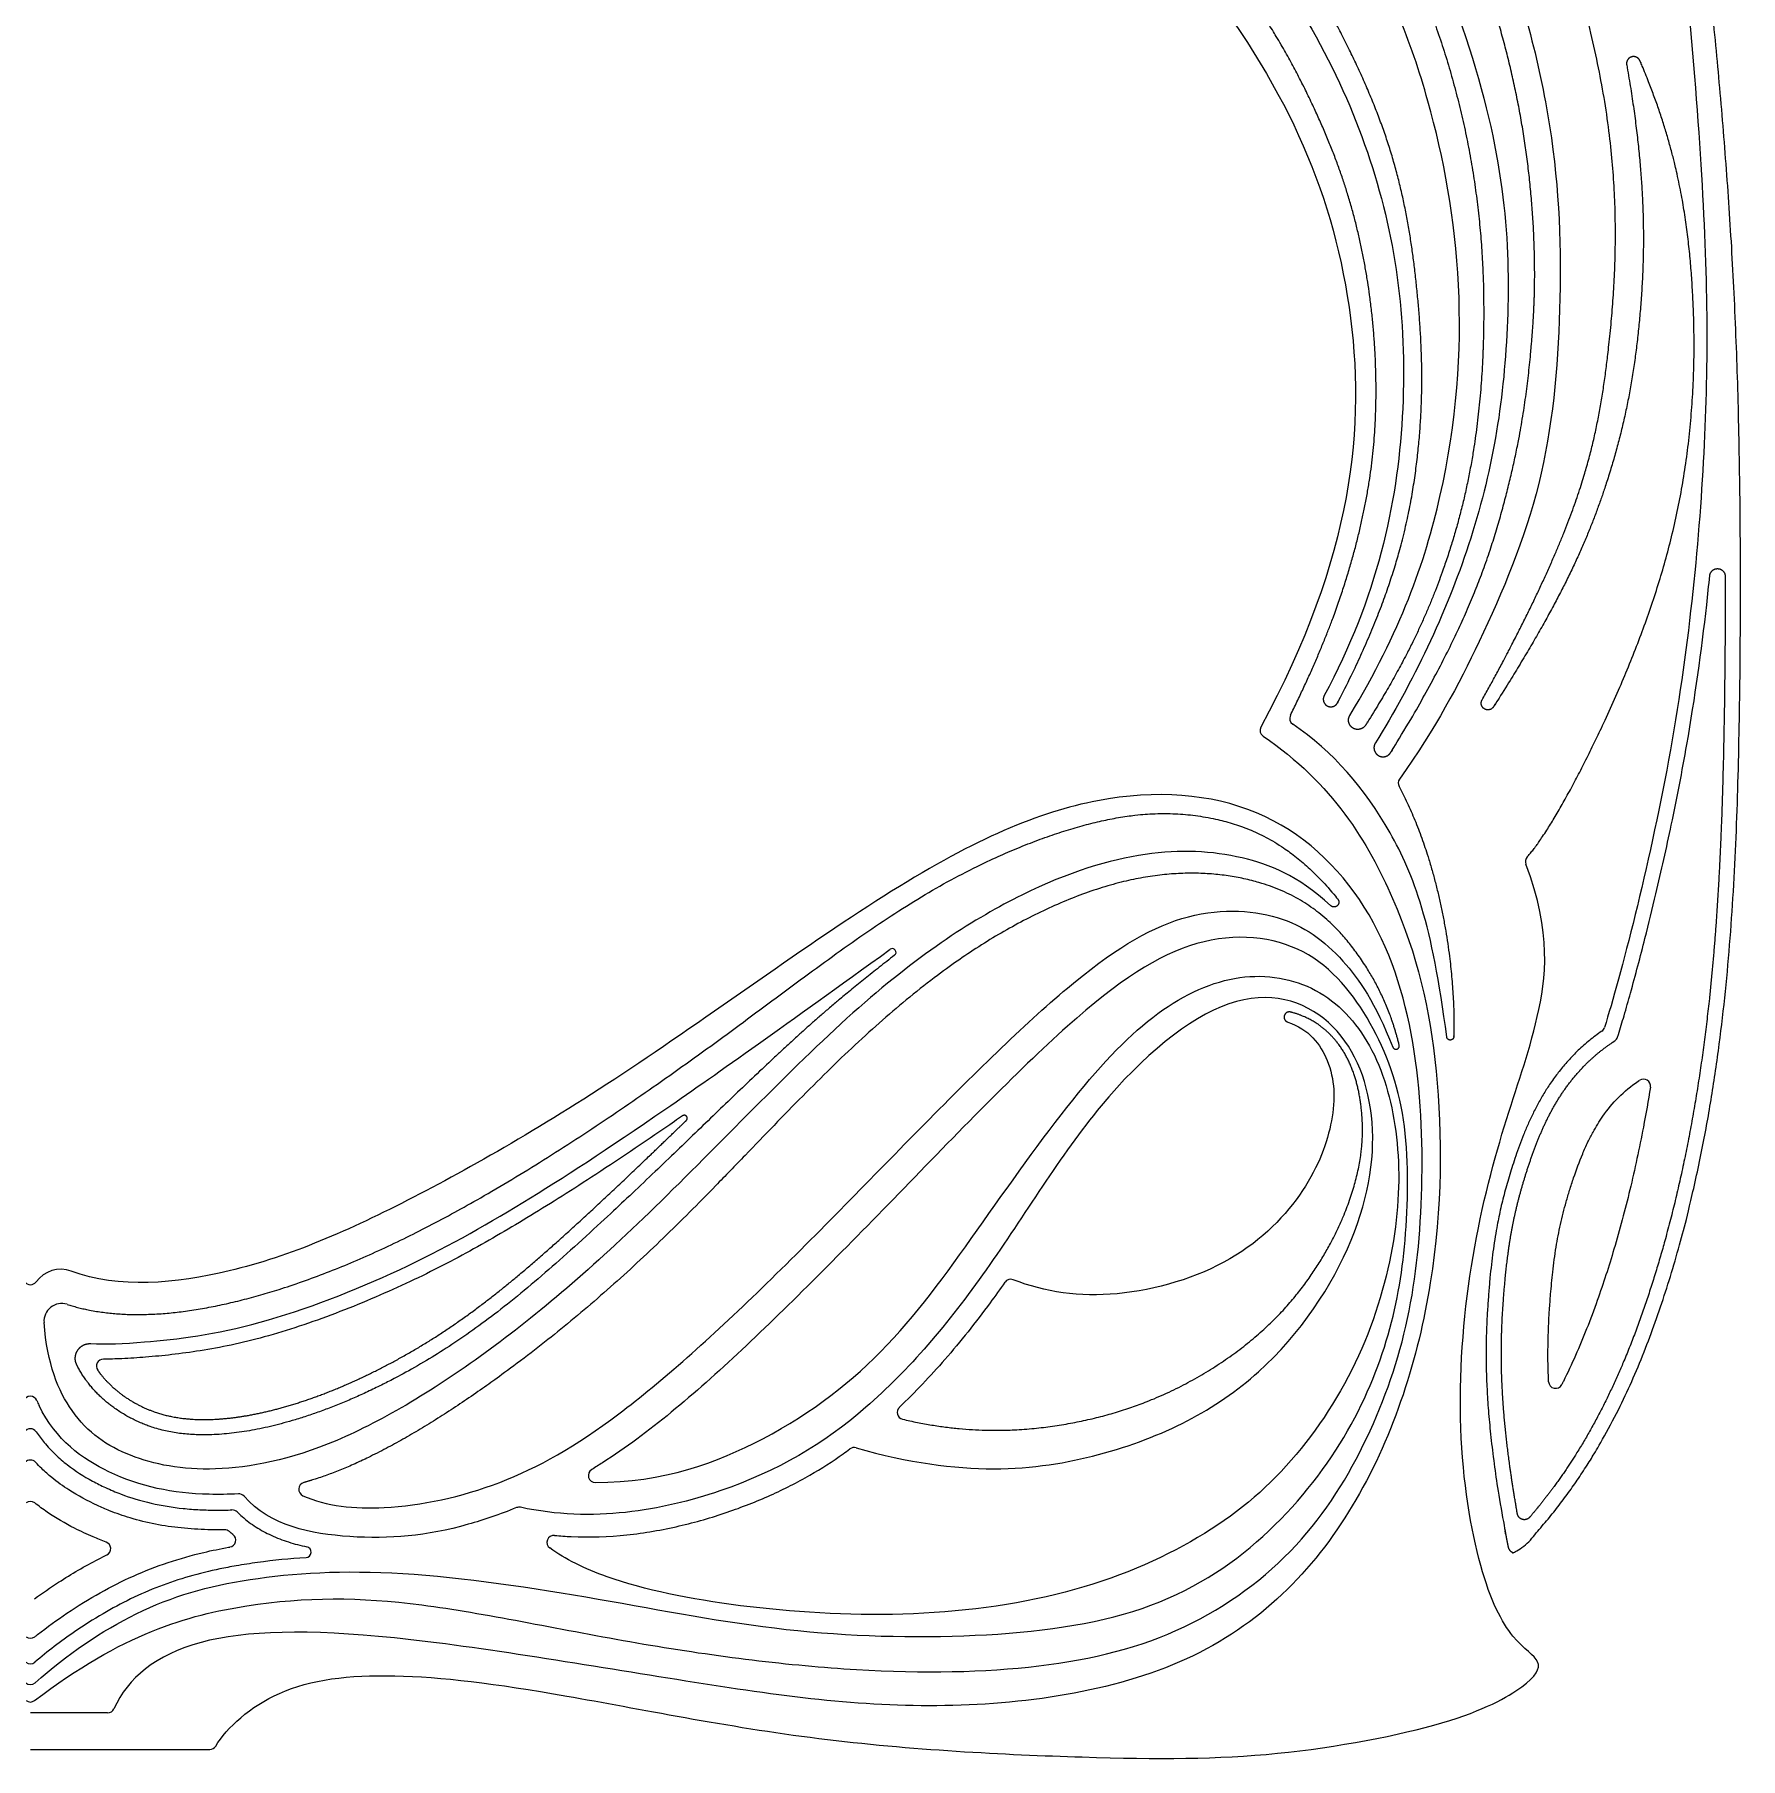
# Model space of a CAD drawing. Header units: millimetres. Extents: x -143 to 143, y -142 to 141.
# Drawn here: x 54.91 to 100.39, y -138.58 to -92.62 of the extents above; entities that cross this region are included whole.
import ezdxf

# ---------------------------------------------------------------- set-up
doc = ezdxf.new("R2010")
doc.units = ezdxf.units.MM
doc.header["$MEASUREMENT"] = 0
doc.layers.add('Layer 03', color=5, linetype='Continuous')

msp = doc.modelspace()

# ---------------------------------------------------------------- linework, layer by layer
at = {"layer": 'Layer 03'}
for p, q in [((96.968, -119.489), (97.032, -119.446)), ((97.107, -119.347), (97.13, -119.273)), ((97.658, -120.521), (97.697, -120.495)), ((56.862, -137.357), (54.803, -137.357)), ((54.803, -138.333), (59.584, -138.333))]:
    msp.add_line(p, q, dxfattribs=at)
for centre, radius, start, end in [((87.765, -111.167), 0.186, 151.5717, 235.9675), ((88.555, -110.848), 0.186, 153.6756, 235.7059), ((91.447, -112.574), 0.186, 144.73, 208.229), ((94.841, -114.666), 0.186, 138.1332, 200.6481), ((77.778, -117.084), 0.0989, 307.7374, 125.7771), ((96.583, -119.033), 0.186, 304.4734, 342.7344), ((96.929, -119.291), 0.186, 303.7622, 342.5528), ((97.801, -120.65), 0.186, 350.7369, 123.7622), ((54.803, -125.759), 0.186, 215.7002, 324.2998), ((55.609, -126.338), 0.805, 69.3909, 144.2998), ((80.933, -125.984), 0.186, 68.3858, 144.8423), ((55.638, -126.918), 0.473, 72.2705, 184.4035), ((56.75, -128.116), 0.186, 90.0287, 215.1333), ((95.456, -128.522), 0.186, 182.5688, 333.2386), ((54.803, -129.106), 0.186, 22.4896, 157.5104), ((57.068, -128.168), 2.264, 202.4896, 206.1215), ((78.093, -129.349), 0.186, 133.4957, 256.9188), ((54.803, -129.97), 0.186, 34.4974, 145.5026), ((76.759, -130.471), 0.186, 73.9998, 126.3108), ((54.803, -130.804), 0.186, 43.0272, 136.9728), ((69.862, -131.03), 0.186, 121.3144, 269.8608), ((62.141, -131.399), 0.186, 105.7984, 245.7653), ((54.803, -131.907), 0.186, 51.4148, 128.5852), ((60.358, -131.705), 0.186, 40.9774, 93.5269), ((67.828, -132.06), 0.186, 77.6116, 112.2122), ((60.184, -132.134), 0.186, 44.9907, 92.2615), ((56.759, -132.979), 0.186, 296.184, 69.9024), ((59.984, -132.664), 0.186, 48.7232, 90.9874), ((60.09, -132.753), 0.186, 280.2057, 50.9172), ((68.759, -132.813), 0.186, 84.5363, 233.7857), ((62.141, -133.075), 0.146, 273.664, 77.9126), ((54.803, -135.185), 0.186, 231.5339, 308.4661), ((54.803, -135.863), 0.186, 229.7236, 310.2764), ((54.803, -136.42), 0.186, 228.1418, 311.8582), ((54.803, -136.883), 0.186, 232.5925, 307.4075), ((56.862, -137.17), 0.186, 270, 335.4963), ((59.584, -138.147), 0.186, 270, 328.8488)]:
    msp.add_arc(centre, radius, start, end, dxfattribs=at)
for points, knots in [([(56.144, -63.142), (57.134, -62.214), (58.209, -60.342), (56.69, -57.757), (55.26, -56.971), (54.803, -56.8), (54.09, -56.533), (53.005, -56.345), (51.622, -56.309), (51.31, -56.309), (49.797, -56.309), (45.994, -56.723), (43.104, -59.386), (44.166, -63.207), (49.795, -66.447), (53.771, -68.261), (54.803, -68.72), (56.825, -69.617), (62.17, -71.871), (70.265, -75.668), (80.287, -82.052), (87.457, -89.487), (90.95, -95.897), (91.782, -102.6), (90.7, -107.623), (89.288, -110.242)], [238.845726, 238.845726, 238.845726, 238.845726, 239.986556, 241.129413, 241.575787, 241.575787, 241.575787, 242.27227, 242.467504, 242.467504, 242.467504, 243.415128, 244.557985, 245.700842, 246.843699, 247.229865, 247.229865, 247.229865, 247.986556, 249.129414, 250.272271, 251.415128, 252.557985, 253.700842, 254.811327, 254.811327, 254.811327, 254.811327]), ([(44.62, -57.166), (43.776, -57.221), (42.907, -57.396), (42.059, -57.673), (41.429, -57.879), (38.996, -58.911), (35.536, -62.048), (36.825, -66.103), (45.948, -69.405), (52.42, -71.428), (54.803, -72.237), (56.864, -72.937), (63.661, -75.387), (76.754, -81.882), (86.902, -91.015), (90.765, -99.504), (90.06, -106.534), (87.601, -111.078)], [2953.641811, 2953.641811, 2953.641811, 2953.641811, 2958.378445, 2958.378445, 2958.378445, 2961.895288, 2972.198676, 2982.502065, 2992.805454, 2998.331195, 2998.331195, 2998.331195, 3003.108843, 3013.412231, 3023.71562, 3034.019009, 3044.210776, 3044.210776, 3044.210776, 3044.210776]), ([(69.484, -67.033), (70.136, -66.716), (73.108, -65.077), (74.07, -62.048), (70.61, -58.911), (68.178, -57.879), (67.547, -57.673), (66.332, -57.276), (63.167, -56.805), (59.012, -58.701), (59.2, -62.728), (64.808, -66.217), (77.685, -73.492), (88.974, -83.136), (94.028, -93.936), (94.375, -100.631), (93.48, -106.056), (91.645, -109.916), (90.652, -111.503)], [292.539221, 292.539221, 292.539221, 292.539221, 295.02047, 305.323859, 315.627248, 319.144091, 319.144091, 319.144091, 325.930637, 336.234026, 346.537415, 356.840804, 367.144193, 377.447582, 387.750971, 398.05436, 408.357749, 418.155412, 418.155412, 418.155412, 418.155412]), ([(89.972, -110.767), (91.327, -108.53), (93.444, -102.525), (92.694, -95.517), (90.441, -89.873), (86.049, -83.996), (77.783, -76.699), (65.207, -70.018), (58.353, -66.44), (55.646, -64.808), (54.803, -64.214), (54.288, -63.851), (52.679, -62.572), (51.515, -60.551), (52.416, -58.654), (53.022, -57.99)], [270.780894, 270.780894, 270.780894, 270.780894, 271.728473, 273.87133, 275.014187, 276.157045, 277.299902, 278.442759, 279.585616, 280.29485, 280.29485, 280.29485, 280.728474, 281.871331, 282.761478, 282.761478, 282.761478, 282.761478]), ([(96.026, -64.054), (95.414, -64.563), (95.075, -66.22), (95.129, -69.319), (96.01, -74.162), (97.041, -79.615), (98.446, -85.618), (99.491, -96.85), (99.554, -103.48), (98.721, -111.829), (97.184, -117.728), (96.761, -119.088)], [748.035122, 748.035122, 748.035122, 748.035122, 753.816358, 760.565437, 767.314516, 774.063594, 780.812673, 787.561752, 794.310831, 801.059909, 807.705451, 807.705451, 807.705451, 807.705451]), ([(70.969, -67.451), (76.299, -70.592), (82.919, -75.081), (87.688, -79.737), (91.679, -85.196), (94.063, -89.756), (95.513, -95.148), (95.661, -99.966), (95.231, -104.668), (93.512, -108.745), (92.277, -111.077), (91.295, -112.467)], [2776.042624, 2776.042624, 2776.042624, 2776.042624, 2782.874627, 2789.70663, 2796.538633, 2803.370636, 2810.202638, 2817.034641, 2823.866644, 2830.698647, 2836.827963, 2836.827963, 2836.827963, 2836.827963]), ([(97.13, -119.273), (97.182, -119.107), (97.292, -118.74), (97.534, -117.888), (97.82, -116.805), (98.185, -115.311), (98.572, -113.59), (99.069, -111.028), (99.382, -108.806), (99.54, -107.3), (99.566, -107.042)], [100.448185, 100.448185, 100.448185, 100.448185, 101.007341, 101.680132, 103.299726, 104.614814, 106.628493, 108.97765, 113.013736, 113.850443, 113.850443, 113.850443, 113.850443]), ([(92.554, -119.339), (92.169, -116.319), (91.159, -113.627), (89.531, -111.739), (88.45, -111.002)], [2844.762348, 2844.762348, 2844.762348, 2844.762348, 2850.066509, 2855.705815, 2855.705815, 2855.705815, 2855.705815]), ([(87.66, -111.321), (89.514, -112.573), (91.445, -115.799), (92.437, -119.967), (92.438, -125.862), (90.516, -131.953), (86.311, -136.389), (79.023, -137.497), (72.682, -136.619), (63.873, -135.09), (58.861, -135.194), (57.404, -136.431), (57.032, -137.248)], [3044.505373, 3044.505373, 3044.505373, 3044.505373, 3050.753462, 3057.158223, 3063.562984, 3069.967745, 3076.372506, 3082.777267, 3089.182029, 3095.58679, 3101.991551, 3108.488216, 3108.488216, 3108.488216, 3108.488216]), ([(54.916, -137.031), (57.259, -135.239), (60.78, -134.252), (64.974, -134.272), (70.776, -135.543), (76.635, -136.316), (81.589, -136.28), (85.461, -135.386), (88.598, -133.167), (90.45, -130.259), (91.592, -127.101), (91.965, -123.66), (91.847, -119.698), (90.773, -115.939), (87.959, -113.066), (83.649, -112.587), (78.677, -114.54), (70.663, -120.46), (64.797, -123.839), (60.473, -125.743), (57.164, -126.062), (55.892, -125.584)], [305.497874, 305.497874, 305.497874, 305.497874, 310.763952, 316.114522, 321.465091, 326.815661, 332.16623, 337.516799, 342.867369, 348.217938, 353.568507, 358.919077, 364.269646, 369.620216, 374.970785, 380.321354, 385.671924, 391.022493, 396.373062, 401.723632, 406.276718, 406.276718, 406.276718, 406.276718]), ([(89.465, -115.841), (88.563, -115.022), (87.03, -114.423), (84.646, -114.288), (81.402, -115.264), (77.133, -117.999), (71.376, -124.105), (67.044, -127.866), (62.798, -130.417), (59.572, -131.03), (57.365, -130.593), (55.888, -129.601), (55.252, -128.062), (55.167, -126.955)], [178.315548, 178.315548, 178.315548, 178.315548, 182.184359, 186.479781, 190.775204, 195.070626, 199.366048, 203.661471, 207.956893, 212.252316, 216.547738, 220.84316, 224.573334, 224.573334, 224.573334, 224.573334]), ([(59.744, -138.243), (60.041, -137.751), (61.32, -136.586), (64.298, -136.218), (68.639, -136.754), (75.734, -138.221), (83.326, -138.597), (87.992, -138.597), (92.945, -137.636), (94.796, -136.594), (95.187, -135.968), (94.327, -135.525), (93.417, -133.789), (92.765, -129.879), (93.104, -125.328), (94.095, -121.523), (95.039, -119.008), (95.36, -116.572), (94.666, -114.731)], [2601.179175, 2601.179175, 2601.179175, 2601.179175, 2604.959531, 2608.972557, 2612.985584, 2616.998611, 2621.011638, 2625.024664, 2629.037691, 2633.050718, 2637.063744, 2641.076771, 2645.089798, 2649.102825, 2653.115851, 2657.128878, 2661.141905, 2665.078226, 2665.078226, 2665.078226, 2665.078226]), ([(62.064, -131.569), (62.689, -131.85), (64.366, -132.013), (67.344, -131.386), (70.339, -129.683), (74.231, -126.199), (78.532, -121.733), (82.65, -117.66), (85.527, -115.866), (88.218, -115.977), (89.777, -117.127), (90.643, -118.424), (91.119, -119.612)], [193.009603, 193.009603, 193.009603, 193.009603, 196.300013, 200.368767, 204.437521, 208.506276, 212.57503, 216.643784, 220.712538, 224.781293, 228.850047, 232.522695, 232.522695, 232.522695, 232.522695]), ([(54.928, -136.559), (55.771, -135.804), (57.695, -134.499), (60.464, -133.713), (64.463, -133.462), (70.066, -134.304), (74.88, -135.267), (80.091, -135.417), (84.675, -134.812), (87.812, -132.775), (89.983, -130.017), (91.115, -127.238), (91.517, -124.695), (91.563, -121.42), (90.646, -118.919), (88.947, -116.77), (85.918, -116.446), (82.731, -118.555), (77.821, -123.667), (73.676, -127.866), (71.184, -129.987), (69.863, -130.812), (69.766, -130.871)], [1589.373502, 1589.373502, 1589.373502, 1589.373502, 1593.434578, 1597.696465, 1601.958351, 1606.220238, 1610.482124, 1614.744011, 1619.005897, 1623.267784, 1627.52967, 1631.791557, 1636.053443, 1640.31533, 1644.577217, 1648.839103, 1653.10099, 1657.362876, 1661.624763, 1665.886649, 1670.148536, 1670.486555, 1670.486555, 1670.486555, 1670.486555]), ([(56.415, -127.515), (56.808, -127.536), (58.063, -127.481), (60.768, -127.143), (64.806, -125.57), (67.858, -123.839), (71.199, -121.675), (74.916, -119.025), (77.72, -117.004)], [86.637138, 86.637138, 86.637138, 86.637138, 89.583469, 94.247591, 98.911712, 103.575834, 108.239956, 112.423412, 112.423412, 112.423412, 112.423412]), ([(69.862, -131.217), (71.681, -131.221), (74.722, -130.084), (77.778, -127.694), (80.142, -124.343), (82.828, -120.562), (84.98, -118.41), (87.191, -117.517), (89.286, -117.971), (90.69, -119.57), (91.331, -121.956), (91.275, -124.695), (90.363, -127.889), (88.496, -130.776), (86.115, -132.761), (82.537, -134.305), (78.053, -134.868), (73.602, -134.574), (70.426, -133.935), (69.053, -133.259), (68.649, -132.963)], [1671.00508, 1671.00508, 1671.00508, 1671.00508, 1674.332594, 1678.047648, 1681.762702, 1685.477756, 1689.19281, 1692.907864, 1696.622917, 1700.337971, 1704.053025, 1707.768079, 1711.483133, 1715.198187, 1718.91324, 1722.628294, 1726.343348, 1730.058402, 1733.773456, 1736.03669, 1736.03669, 1736.03669, 1736.03669]), ([(76.81, -130.292), (79.636, -131.102), (83.664, -130.716), (87.817, -128.542), (90.352, -124.673), (90.814, -121.315), (89.671, -118.655), (86.906, -117.798), (83.202, -120.889), (80.334, -125.723), (77.144, -129.481), (73.536, -131.622), (69.781, -132.299), (67.868, -131.878)], [1745.724414, 1745.724414, 1745.724414, 1745.724414, 1750.122834, 1754.710624, 1759.298414, 1763.886205, 1768.473995, 1773.061785, 1777.649576, 1782.237366, 1786.825156, 1791.412947, 1795.955982, 1795.955982, 1795.955982, 1795.955982]), ([(88.316, -118.942), (88.88, -119.126), (89.559, -120.025), (89.606, -121.521), (88.911, -123.419), (87.01, -125.422), (83.741, -126.412), (81.844, -126.145), (81.001, -125.811)], [130.704943, 130.704943, 130.704943, 130.704943, 132.957558, 135.607144, 138.25673, 140.906316, 143.555902, 146.113409, 146.113409, 146.113409, 146.113409]), ([(95.27, -128.53), (95.265, -128.421), (95.249, -127.975), (95.252, -127.336), (95.288, -126.669), (95.327, -126.141), (95.379, -125.583), (95.462, -124.96), (95.581, -124.335), (95.709, -123.83), (95.832, -123.419), (95.971, -122.988), (96.129, -122.557), (96.31, -122.152), (96.483, -121.815), (96.735, -121.403), (97.125, -120.93), (97.47, -120.647), (97.658, -120.521)], [39.009331, 39.009331, 39.009331, 39.009331, 39.359414, 40.448139, 41.06439, 41.51086, 42.149701, 42.869455, 43.533403, 44.19726, 44.544629, 44.914793, 45.655615, 46.022748, 46.340615, 46.875105, 47.575626, 48.304333, 48.304333, 48.304333, 48.304333]), ([(97.984, -120.68), (97.926, -121.036), (97.765, -121.953), (97.455, -123.397), (97.044, -124.937), (96.645, -126.17), (96.205, -127.349), (95.878, -128.094), (95.636, -128.578), (95.622, -128.606)], [29.577363, 29.577363, 29.577363, 29.577363, 30.737656, 32.57336, 34.329837, 35.868073, 36.742359, 38.382877, 38.483394, 38.483394, 38.483394, 38.483394]), ([(72.188, -121.442), (72.117, -121.492), (71.351, -122.022), (70.285, -122.743), (69, -123.57), (67.887, -124.261), (66.794, -124.905), (65.679, -125.497), (64.803, -125.924), (63.885, -126.332), (62.938, -126.714), (61.986, -127.055), (61.06, -127.34), (60.177, -127.556), (59.354, -127.708), (58.594, -127.811), (57.897, -127.877), (57.29, -127.919), (56.914, -127.93), (56.75, -127.93)], [87.014846, 87.014846, 87.014846, 87.014846, 87.294445, 90.013998, 91.15735, 92.215053, 94.229993, 95.238716, 96.279463, 97.365667, 98.472619, 99.567249, 100.617164, 101.593108, 102.490219, 103.312293, 104.06158, 104.743556, 105.270932, 105.270932, 105.270932, 105.270932]), ([(80.78, -125.877), (80.65, -126.062), (80.141, -126.77), (79.235, -127.913), (78.39, -128.81), (77.964, -129.214)], [102.944302, 102.944302, 102.944302, 102.944302, 103.674311, 105.748865, 107.637493, 107.637493, 107.637493, 107.637493]), ([(60.347, -131.519), (60.078, -131.535), (58.806, -131.55), (57.029, -131.193), (55.487, -130.088), (55.034, -129.165)], [1352.275305, 1352.275305, 1352.275305, 1352.275305, 1353.443447, 1358.017908, 1361.854913, 1361.854913, 1361.854913, 1361.854913]), ([(54.957, -129.864), (55.024, -129.962), (55.183, -130.173), (55.46, -130.471), (55.88, -130.834), (56.335, -131.123), (56.82, -131.364), (57.336, -131.582), (58.024, -131.789), (58.736, -131.903), (59.321, -131.946), (59.755, -131.958), (60.041, -131.954), (60.177, -131.948)], [81.430015, 81.430015, 81.430015, 81.430015, 81.810464, 82.28224, 82.736948, 83.592361, 84.012546, 84.479255, 85.395885, 86.320221, 86.795701, 87.28142, 87.717878, 87.717878, 87.717878, 87.717878]), ([(68.777, -132.628), (68.924, -132.642), (69.567, -132.687), (70.684, -132.648), (72.077, -132.407), (73.354, -132.037), (74.521, -131.582), (75.555, -131.056), (76.245, -130.613), (76.589, -130.365), (76.649, -130.321)], [1736.557669, 1736.557669, 1736.557669, 1736.557669, 1737.034718, 1738.629182, 1740.147394, 1741.574749, 1742.905411, 1744.174512, 1745.304226, 1745.541814, 1745.541814, 1745.541814, 1745.541814]), ([(59.981, -132.478), (59.83, -132.48), (59.561, -132.479), (59.175, -132.461), (58.709, -132.423), (58.134, -132.339), (57.495, -132.182), (56.982, -132.002), (56.432, -131.765), (55.907, -131.484), (55.423, -131.134), (55.133, -130.877), (54.994, -130.735), (54.939, -130.677)], [87.034201, 87.034201, 87.034201, 87.034201, 87.518406, 87.900167, 88.279127, 89.022921, 89.768918, 90.392669, 90.771119, 91.69889, 92.304519, 92.689823, 92.94512, 92.94512, 92.94512, 92.94512]), ([(56.823, -132.804), (56.706, -132.761), (56.42, -132.648), (55.886, -132.401), (55.366, -132.097), (55.028, -131.848), (54.919, -131.761)], [37.630278, 37.630278, 37.630278, 37.630278, 38.031403, 38.619906, 39.521935, 39.96921, 39.96921, 39.96921, 39.96921]), ([(67.757, -131.888), (67.317, -132.068), (65.723, -132.615), (63.419, -132.811), (61.187, -132.375), (60.499, -131.582)], [1796.076761, 1796.076761, 1796.076761, 1796.076761, 1797.653263, 1801.915151, 1806.057475, 1806.057475, 1806.057475, 1806.057475]), ([(60.316, -132.003), (60.358, -132.044), (60.514, -132.192), (60.81, -132.413), (61.228, -132.638), (61.683, -132.812), (62.007, -132.897), (62.172, -132.932)], [87.882884, 87.882884, 87.882884, 87.882884, 88.073119, 88.574738, 89.066007, 89.59909, 90.141838, 90.141838, 90.141838, 90.141838]), ([(60.207, -132.609), (60.206, -132.608), (60.172, -132.58), (60.138, -132.552), (60.107, -132.524)], [86.7457768, 86.7457768, 86.7457768, 86.7457768, 86.7506061, 86.8866708, 86.8866708, 86.8866708, 86.8866708]), ([(54.913, -134.317), (55.123, -134.164), (55.676, -133.785), (56.327, -133.405), (56.767, -133.183), (56.841, -133.146)], [34.739823, 34.739823, 34.739823, 34.739823, 35.576599, 36.896057, 37.163513, 37.163513, 37.163513, 37.163513]), ([(54.919, -135.331), (54.945, -135.311), (55.223, -135.091), (55.792, -134.677), (56.643, -134.152), (57.543, -133.696), (58.467, -133.335), (59.32, -133.096), (59.876, -132.981), (60.109, -132.939), (60.123, -132.937)], [80.07529, 80.07529, 80.07529, 80.07529, 80.18019, 81.218273, 82.337847, 83.397148, 84.462025, 85.526961, 86.246573, 86.289508, 86.289508, 86.289508, 86.289508]), ([(62.151, -133.221), (61.719, -133.248), (61.095, -133.31), (60.332, -133.429), (59.722, -133.544), (59.037, -133.711), (58.24, -133.977), (57.473, -134.311), (56.715, -134.718), (55.853, -135.267), (55.261, -135.719), (54.924, -136.005)], [90.590711, 90.590711, 90.590711, 90.590711, 91.982815, 92.607996, 93.075262, 93.983313, 94.875542, 95.777456, 96.672016, 97.642895, 99.066142, 99.066142, 99.066142, 99.066142])]:
    msp.add_open_spline(points, degree=3, knots=knots, dxfattribs=at)
for points, weights, knots in [([(89.288, -110.242), (89.262, -110.29), (89.257, -110.344), (89.273, -110.396), (89.289, -110.448), (89.323, -110.49), (89.371, -110.516), (89.419, -110.541), (89.473, -110.546), (89.525, -110.53), (89.577, -110.514), (89.619, -110.479), (89.644, -110.431), (91.071, -107.699), (92.015, -103.788), (91.854, -99.496), (91.206, -95.451), (89.396, -91.807), (88.263, -90.054), (87.858, -89.484), (84.984, -85.435), (81.456, -81.942), (77.38, -79.108), (77.177, -78.967), (76.306, -78.369), (74.748, -77.352), (72.604, -76.048), (69.824, -74.472), (66.404, -72.715), (62.912, -71.105), (59.837, -69.761), (57.44, -68.732), (55.729, -67.985), (54.945, -67.636), (54.803, -67.572), (54.32, -67.356), (53.243, -66.867), (51.621, -66.094), (49.996, -65.258), (48.749, -64.553), (47.661, -63.873), (46.901, -63.345), (46.243, -62.81), (45.842, -62.441), (45.511, -62.086), (45.246, -61.75), (45.043, -61.432), (44.894, -61.136), (44.795, -60.862), (44.738, -60.607), (44.718, -60.368), (44.73, -60.14), (44.773, -59.917), (44.872, -59.615), (45.088, -59.234), (45.486, -58.803), (46.044, -58.398), (46.739, -58.054), (47.532, -57.792), (48.443, -57.588), (49.401, -57.45), (50.385, -57.373), (51.005, -57.357), (51.31, -57.357), (51.541, -57.357), (52.056, -57.367), (52.835, -57.421), (53.604, -57.535), (54.259, -57.705), (54.639, -57.859), (54.803, -57.94), (54.817, -57.947), (54.994, -58.035), (55.317, -58.232), (55.727, -58.588), (56.07, -58.995), (56.335, -59.43), (56.485, -59.802), (56.552, -60.089), (56.578, -60.285), (56.58, -60.472), (56.552, -60.722), (56.453, -61.055), (56.228, -61.473), (55.882, -61.926), (55.561, -62.254), (55.362, -62.437), (55.328, -62.468)], [1, 0.948831107328, 0.948831107328, 1, 0.948831107328, 0.948831107328, 1, 0.948831107328, 0.948831107328, 1, 0.948831107328, 0.948831107328, 1, 1, 1, 1, 1, 1, 1, 1, 0.990052475412, 0.990052475412, 1, 1, 1, 1, 1, 1, 1, 1, 1, 1, 1, 1, 1, 1, 1, 1, 1, 1, 1, 1, 1, 1, 1, 1, 1, 1, 1, 1, 1, 1, 1, 1, 1, 1, 1, 1, 1, 1, 1, 1, 1, 1, 1, 1, 1, 1, 1, 1, 1, 1, 1, 1, 1, 1, 1, 1, 1, 1, 1, 1, 1, 1, 1, 1, 1, 1], [254.811327, 254.811327, 254.811327, 254.811327, 254.981884, 254.981884, 254.981884, 255.152441, 255.152441, 255.152441, 255.322998, 255.322998, 255.322998, 255.493555, 255.493555, 255.493555, 261.196512, 267.051815, 272.907117, 278.762419, 281.515072, 281.515072, 281.515072, 297.416935, 297.416935, 297.416935, 298.210512, 300.819501, 303.403942, 306.287837, 311.104814, 315.776775, 318.665359, 321.908652, 324.173936, 324.673353, 324.673353, 324.673353, 326.377782, 328.481686, 330.456692, 332.25913, 333.091958, 334.584867, 335.235758, 335.820106, 336.338196, 336.796017, 337.198007, 337.55044, 337.860432, 338.135703, 338.388365, 338.630362, 338.871213, 339.118136, 339.650773, 340.268343, 340.998672, 341.859592, 342.756539, 343.681552, 344.861855, 345.872704, 346.85635, 346.85635, 346.85635, 347.600399, 348.514753, 349.368562, 350.099749, 350.687483, 350.687483, 350.687483, 350.737871, 351.323835, 351.902441, 352.478982, 353.031414, 353.537168, 353.766194, 353.977271, 354.173867, 354.367826, 354.785591, 355.284274, 355.890803, 356.614418, 356.760901, 356.760901, 356.760901, 356.760901]), ([(88.388, -110.765), (89.4, -108.72), (90.439, -105.612), (90.793, -102.133), (90.42, -98.234), (89.32, -94.931), (87.752, -92.141), (86.81, -90.903), (84.013, -87.223), (80.644, -84.059), (76.798, -81.497), (76.375, -81.216), (75.018, -80.337), (72.651, -78.93), (69.669, -77.321), (66.619, -75.818), (64.056, -74.66), (62.137, -73.85), (60.761, -73.294), (58.947, -72.59), (56.926, -71.856), (55.388, -71.328), (54.803, -71.131), (54.478, -71.021), (53.285, -70.623), (51.255, -69.964), (48.694, -69.142), (46.268, -68.337), (44.163, -67.59), (42.609, -66.989), (41.511, -66.525), (40.674, -66.142), (39.925, -65.764), (39.274, -65.395), (38.726, -65.035), (38.287, -64.692), (37.99, -64.411), (37.764, -64.155), (37.592, -63.921), (37.448, -63.651), (37.364, -63.4), (37.329, -63.159), (37.336, -62.915), (37.389, -62.639), (37.497, -62.342), (37.658, -62.025), (37.946, -61.58), (38.429, -61.016), (39.148, -60.374), (40.017, -59.758), (41.095, -59.156), (41.916, -58.823), (42.385, -58.669), (42.808, -58.531), (43.305, -58.403), (43.81, -58.315), (43.876, -58.304)], [1, 1, 1, 1, 1, 1, 1, 1, 0.990766813708, 0.990766813708, 1, 1, 1, 1, 1, 1, 1, 1, 1, 1, 1, 1, 1, 1, 1, 1, 1, 1, 1, 1, 1, 1, 1, 1, 1, 1, 1, 1, 1, 1, 1, 1, 1, 1, 1, 1, 1, 1, 1, 1, 1, 1, 1, 1, 1, 1, 1], [2855.992155, 2855.992155, 2855.992155, 2855.992155, 2861.241616, 2866.615759, 2871.989901, 2877.364044, 2880.536581, 2880.536581, 2880.536581, 2895.346092, 2895.346092, 2895.346092, 2896.978195, 2900.55086, 2904.208584, 2907.881336, 2911.496425, 2913.259358, 2914.587327, 2916.274113, 2919.521026, 2921.508704, 2921.508704, 2921.508704, 2922.611676, 2925.559638, 2928.377342, 2931.272519, 2933.786556, 2935.565778, 2936.634862, 2937.62506, 2938.528023, 2939.333907, 2940.034612, 2940.635463, 2941.125573, 2941.348614, 2941.736048, 2942.057285, 2942.331706, 2942.583508, 2942.837847, 2943.115924, 2943.48469, 2943.851526, 2944.260241, 2945.18907, 2946.234823, 2947.35739, 2948.614535, 2950.202086, 2950.202086, 2950.202086, 2951.634914, 2951.851317, 2951.851317, 2951.851317, 2951.851317]), ([(54.069, -58.428), (54.007, -58.483), (53.817, -58.663), (53.536, -58.995), (53.271, -59.43), (53.122, -59.802), (53.054, -60.089), (53.029, -60.285), (53.026, -60.472), (53.054, -60.722), (53.153, -61.055), (53.378, -61.473), (53.724, -61.926), (54.194, -62.406), (54.575, -62.729), (54.791, -62.899), (54.803, -62.909), (55.027, -63.086), (55.537, -63.458), (56.394, -64.021), (57.429, -64.646), (58.614, -65.322), (59.954, -66.059), (61.435, -66.855), (63.086, -67.731), (64.885, -68.679), (66.49, -69.525), (69.02, -70.862), (71.694, -72.306), (74.743, -74.077), (76.782, -75.345), (78.71, -76.643), (81.085, -78.386), (83.399, -80.328), (85.442, -82.284), (87.008, -83.91), (88.039, -85.1), (88.625, -85.835), (91.682, -89.664), (93.374, -94.261), (93.527, -99.158), (93.563, -100.305), (93.476, -103.217), (92.618, -106.886), (91.382, -109.461), (90.392, -111.027), (90.315, -111.149), (90.175, -111.181), (90.053, -111.105), (89.931, -111.03), (89.897, -110.89), (89.972, -110.767)], [1, 1, 1, 1, 1, 1, 1, 1, 1, 1, 1, 1, 1, 1, 1, 1, 1, 1, 1, 1, 1, 1, 1, 1, 1, 1, 1, 1, 1, 1, 1, 1, 1, 1, 1, 1, 1, 1, 0.965900756815, 0.965900756815, 1, 1, 1, 1, 1, 1, 0.806958120396, 0.806958120396, 1, 0.806958120396, 0.806958120396, 1], [189.660257, 189.660257, 189.660257, 189.660257, 189.926461, 190.503002, 191.055434, 191.561188, 191.790214, 192.001291, 192.197887, 192.391846, 192.809611, 193.308294, 193.914823, 194.638438, 195.469918, 195.52142, 195.52142, 195.52142, 196.440184, 197.553276, 198.820169, 200.331381, 201.944706, 203.744378, 205.744537, 207.959219, 210.291801, 211.582731, 217.172704, 220.071326, 222.934783, 224.897795, 227.552623, 232.415638, 234.615391, 236.653769, 239.680695, 239.680695, 239.680695, 255.179057, 255.179057, 255.179057, 259.208318, 264.998547, 269.953022, 269.953022, 269.953022, 270.366958, 270.366958, 270.366958, 270.780894, 270.780894, 270.780894, 270.780894]), ([(93.497, -110.356), (94.419, -108.708), (96.179, -105.14), (96.925, -101.444), (97.288, -95.448), (95.215, -87.993), (91.938, -80.119), (85.093, -70.986), (77.578, -65.639), (73.969, -64.155), (73.922, -64.136), (73.872, -64.136), (73.826, -64.156), (73.779, -64.175), (73.744, -64.21), (73.725, -64.257)], [1, 1, 1, 1, 1, 1, 1, 1, 1, 1, 0.949182011851, 0.949182011851, 1, 0.949182011851, 0.949182011851, 1], [2710.821344, 2710.821344, 2710.821344, 2710.821344, 2718.617648, 2727.350938, 2736.084228, 2744.817518, 2753.550808, 2762.284098, 2770.861633, 2770.861633, 2770.861633, 2771.018824, 2771.018824, 2771.018824, 2771.176015, 2771.176015, 2771.176015, 2771.176015]), ([(96.689, -119.186), (95.307, -120.135), (94.109, -122.959), (93.606, -125.773), (93.515, -129.51), (94.191, -132.938), (94.205, -133.008), (94.253, -133.061), (94.321, -133.081), (94.39, -133.101), (94.459, -133.083), (94.508, -133.032), (96.343, -131.124), (98.541, -126.72), (100.098, -119.032), (100.413, -110.966), (100.382, -102.349), (100.055, -96.243), (99.494, -90.343), (98.802, -85.381), (97.83, -80.957), (96.742, -75.648), (96.03, -71.59), (95.606, -68.453), (95.587, -66.164), (96.023, -64.469), (97.091, -64.056)], [1, 1, 1, 1, 1, 1, 0.903317658498, 0.903317658498, 1, 0.903317658498, 0.903317658498, 1, 1, 1, 1, 1, 1, 1, 1, 1, 1, 1, 1, 1, 1, 1, 1], [582.534836, 582.534836, 582.534836, 582.534836, 587.936132, 593.405946, 598.700953, 598.700953, 598.700953, 598.919069, 598.919069, 598.919069, 599.137185, 599.137185, 599.137185, 604.826719, 610.767873, 616.709026, 622.65018, 628.591333, 634.532486, 640.47364, 646.414793, 652.355947, 658.2971, 664.238254, 670.179407, 675.838644, 675.838644, 675.838644, 675.838644]), ([(90.652, -111.503), (90.618, -111.558), (90.607, -111.622), (90.622, -111.685), (90.636, -111.748), (90.674, -111.801), (90.729, -111.835), (90.784, -111.87), (90.848, -111.88), (90.911, -111.865), (90.974, -111.851), (91.027, -111.813), (91.061, -111.758), (92.938, -108.736), (94.323, -104.835), (94.79, -101.566), (94.899, -99.694), (94.899, -99.035), (94.899, -95.22), (94.005, -91.512), (92.267, -88.117)], [1, 0.949155318937, 0.949155318937, 1, 0.949155318937, 0.949155318937, 1, 0.949155318937, 0.949155318937, 1, 0.949155318937, 0.949155318937, 1, 1, 1, 1, 1, 1, 0.981439724359, 0.981439724359, 1], [418.155412, 418.155412, 418.155412, 418.155412, 418.358746, 418.358746, 418.358746, 418.56208, 418.56208, 418.56208, 418.765414, 418.765414, 418.765414, 418.968748, 418.968748, 418.968748, 425.079363, 431.474088, 434.665211, 434.665211, 434.665211, 446.829584, 446.829584, 446.829584, 446.829584]), ([(94.702, -114.541), (95.294, -113.881), (97.22, -110.268), (99.043, -105.052), (99.312, -99.334), (98.628, -95.469), (97.706, -93.318), (97.666, -93.227), (97.576, -93.185), (97.481, -93.213), (97.386, -93.242), (97.333, -93.326), (97.351, -93.424)], [1, 1, 1, 1, 1, 1, 1, 0.830997539962, 0.830997539962, 1, 0.830997539962, 0.830997539962, 1], [2665.296444, 2665.296444, 2665.296444, 2665.296444, 2671.511977, 2678.00506, 2684.498143, 2689.888323, 2689.888323, 2689.888323, 2690.179529, 2690.179529, 2690.179529, 2690.470735, 2690.470735, 2690.470735, 2690.470735]), ([(97.351, -93.424), (97.864, -96.317), (97.84, -100.567), (96.91, -104.831), (95.483, -107.899), (93.802, -110.538), (93.747, -110.624), (93.648, -110.648), (93.561, -110.595), (93.473, -110.543), (93.447, -110.445), (93.497, -110.356)], [1, 1, 1, 1, 1, 1, 0.811429098118, 0.811429098118, 1, 0.811429098118, 0.811429098118, 1], [2690.470735, 2690.470735, 2690.470735, 2690.470735, 2696.497355, 2703.49877, 2710.232712, 2710.232712, 2710.232712, 2710.527028, 2710.527028, 2710.527028, 2710.821344, 2710.821344, 2710.821344, 2710.821344]), ([(99.566, -107.042), (99.578, -106.926), (99.666, -106.85), (99.781, -106.856), (99.897, -106.862), (99.977, -106.946), (99.978, -107.062), (99.978, -107.759), (99.973, -109.238), (99.932, -112.238), (99.827, -115.283), (99.574, -118.278), (99.292, -120.48), (98.904, -122.644), (98.41, -124.705), (97.897, -126.364), (97.302, -127.969), (96.721, -129.242), (96.019, -130.455), (95.429, -131.327), (94.991, -131.879), (94.765, -132.144), (94.716, -132.2), (94.645, -132.222), (94.574, -132.202), (94.502, -132.183), (94.452, -132.128), (94.439, -132.055), (94.381, -131.725), (94.234, -130.827), (94.07, -129.469), (93.998, -128.066), (94.018, -127.075), (94.062, -126.393), (94.109, -125.808), (94.18, -125.138), (94.301, -124.383), (94.465, -123.659), (94.681, -122.923), (94.947, -122.153), (95.261, -121.444), (95.672, -120.747), (96.203, -120.08), (96.695, -119.671), (96.968, -119.489)], [1, 0.816403459551, 0.816403459551, 1, 0.816403459551, 0.816403459551, 1, 1, 1, 1, 1, 1, 1, 1, 1, 1, 1, 1, 1, 1, 1, 1, 0.896518980755, 0.896518980755, 1, 0.896518980755, 0.896518980755, 1, 1, 1, 1, 1, 1, 1, 1, 1, 1, 1, 1, 1, 1, 1, 1, 1, 1], [113.850443, 113.850443, 113.850443, 113.850443, 114.186913, 114.186913, 114.186913, 114.523382, 114.523382, 114.523382, 116.766658, 119.285019, 124.181013, 126.571233, 128.959139, 131.325757, 133.645313, 135.77739, 136.912027, 139.154979, 140.276355, 141.41997, 142.542211, 142.542211, 142.542211, 142.768069, 142.768069, 142.768069, 142.993928, 142.993928, 142.993928, 144.071531, 145.923521, 147.396032, 148.58927, 149.112045, 149.598314, 150.478591, 151.279706, 152.057073, 152.867752, 153.748412, 154.676689, 155.360674, 156.350934, 157.407765, 157.407765, 157.407765, 157.407765]), ([(91.283, -112.662), (92.285, -114.53), (92.792, -117.16), (92.744, -119.329), (92.743, -119.382), (92.706, -119.419), (92.654, -119.422), (92.601, -119.425), (92.56, -119.391), (92.554, -119.339)], [1, 1, 1, 1, 0.821947661052, 0.821947661052, 1, 0.821947661052, 0.821947661052, 1], [2837.049617, 2837.049617, 2837.049617, 2837.049617, 2844.45525, 2844.45525, 2844.45525, 2844.608799, 2844.608799, 2844.608799, 2844.762348, 2844.762348, 2844.762348, 2844.762348]), ([(55.782, -126.468), (56.651, -126.746), (58.789, -126.878), (63.079, -125.663), (67.949, -123.085), (73.317, -119.379), (78.505, -115.349), (83.009, -113.448), (86.142, -113.206), (88.464, -114.205), (89.651, -115.666), (89.696, -115.721), (89.691, -115.791), (89.64, -115.84), (89.588, -115.888), (89.518, -115.889), (89.465, -115.841)], [1, 1, 1, 1, 1, 1, 1, 1, 1, 1, 1, 0.822182599981, 0.822182599981, 1, 0.822182599981, 0.822182599981, 1], [136.622194, 136.622194, 136.622194, 136.622194, 141.264278, 146.548314, 151.83235, 157.116386, 162.400422, 167.684458, 172.968494, 177.904028, 177.904028, 177.904028, 178.109788, 178.109788, 178.109788, 178.315548, 178.315548, 178.315548, 178.315548]), ([(91.119, -119.612), (91.137, -119.658), (91.182, -119.679), (91.229, -119.664), (91.276, -119.649), (91.3, -119.606), (91.288, -119.558), (91.033, -118.503), (90.061, -116.672), (88.093, -115.11), (84.49, -114.729), (80.105, -116.63), (76.136, -119.999), (71.725, -124.838), (67.272, -128.59), (63.925, -130.619), (62.372, -131.14), (62.09, -131.22)], [1, 0.821348592919, 0.821348592919, 1, 0.821348592919, 0.821348592919, 1, 1, 1, 1, 1, 1, 1, 1, 1, 1, 1, 1], [154.919497, 154.919497, 154.919497, 154.919497, 155.062947, 155.062947, 155.062947, 155.206397, 155.206397, 155.206397, 159.441211, 164.015671, 168.59013, 173.16459, 177.73905, 182.313509, 186.887969, 191.462428, 192.521026, 192.521026, 192.521026, 192.521026]), ([(77.838, -117.162), (76.707, -118.038), (75.062, -119.429), (71.939, -122.487), (67.732, -126.454), (64.755, -128.425), (61.878, -129.653), (59.341, -130.094), (57.452, -129.68), (56.354, -128.705), (56.042, -128.086), (55.977, -127.957), (55.985, -127.814), (56.064, -127.693), (56.143, -127.572), (56.271, -127.507), (56.415, -127.515)], [1, 1, 1, 1, 1, 1, 1, 1, 1, 1, 1, 0.910988199224, 0.910988199224, 1, 0.910988199224, 0.910988199224, 1], [56.301185, 56.301185, 56.301185, 56.301185, 59.376446, 63.246, 67.115554, 70.985108, 74.854662, 78.724216, 82.59377, 85.752851, 85.752851, 85.752851, 86.194995, 86.194995, 86.194995, 86.637138, 86.637138, 86.637138, 86.637138]), ([(78.05, -129.531), (79.606, -129.892), (82.19, -129.869), (85.368, -128.889), (87.976, -127.071), (89.434, -125.058), (90.149, -123.324), (90.387, -121.854), (90.162, -120.26), (89.519, -119.214), (88.819, -118.787), (88.393, -118.677), (88.316, -118.657), (88.248, -118.696), (88.226, -118.772), (88.204, -118.848), (88.24, -118.918), (88.316, -118.942)], [1, 1, 1, 1, 1, 1, 1, 1, 1, 1, 1, 1, 0.812023749478, 0.812023749478, 1, 0.812023749478, 0.812023749478, 1], [108.06832, 108.06832, 108.06832, 108.06832, 110.566391, 113.100482, 115.634573, 118.168663, 120.702754, 123.236845, 125.770935, 128.305026, 130.248243, 130.248243, 130.248243, 130.476593, 130.476593, 130.476593, 130.704943, 130.704943, 130.704943, 130.704943]), ([(56.598, -128.224), (56.605, -128.233), (56.687, -128.349), (56.862, -128.555), (57.147, -128.811), (57.454, -129.026), (57.775, -129.201), (58.105, -129.339), (58.566, -129.474), (59.101, -129.543), (59.811, -129.54), (60.591, -129.448), (61.522, -129.234), (62.509, -128.911), (63.54, -128.481), (64.606, -127.944), (65.718, -127.283), (66.825, -126.501), (67.79, -125.723), (68.866, -124.79), (70.071, -123.686), (71.291, -122.524), (72.031, -121.812), (72.288, -121.564), (72.319, -121.534), (72.322, -121.49), (72.295, -121.457), (72.267, -121.423), (72.224, -121.417), (72.188, -121.442)], [1, 1, 1, 1, 1, 1, 1, 1, 1, 1, 1, 1, 1, 1, 1, 1, 1, 1, 1, 1, 1, 1, 1, 1, 0.823274611045, 0.823274611045, 1, 0.823274611045, 0.823274611045, 1], [105.707629, 105.707629, 105.707629, 105.707629, 105.746815, 106.164903, 106.575164, 106.977811, 107.369387, 107.749291, 108.127039, 108.912377, 109.480054, 110.410479, 111.435438, 112.551752, 113.752262, 115.029229, 116.389474, 117.915035, 119.389357, 120.377836, 122.498675, 124.650945, 125.802134, 125.802134, 125.802134, 125.928408, 125.928408, 125.928408, 126.054681, 126.054681, 126.054681, 126.054681])]:
    msp.add_rational_spline(points, weights, degree=3, knots=knots, dxfattribs=at)

doc.saveas('drawing.dxf')
